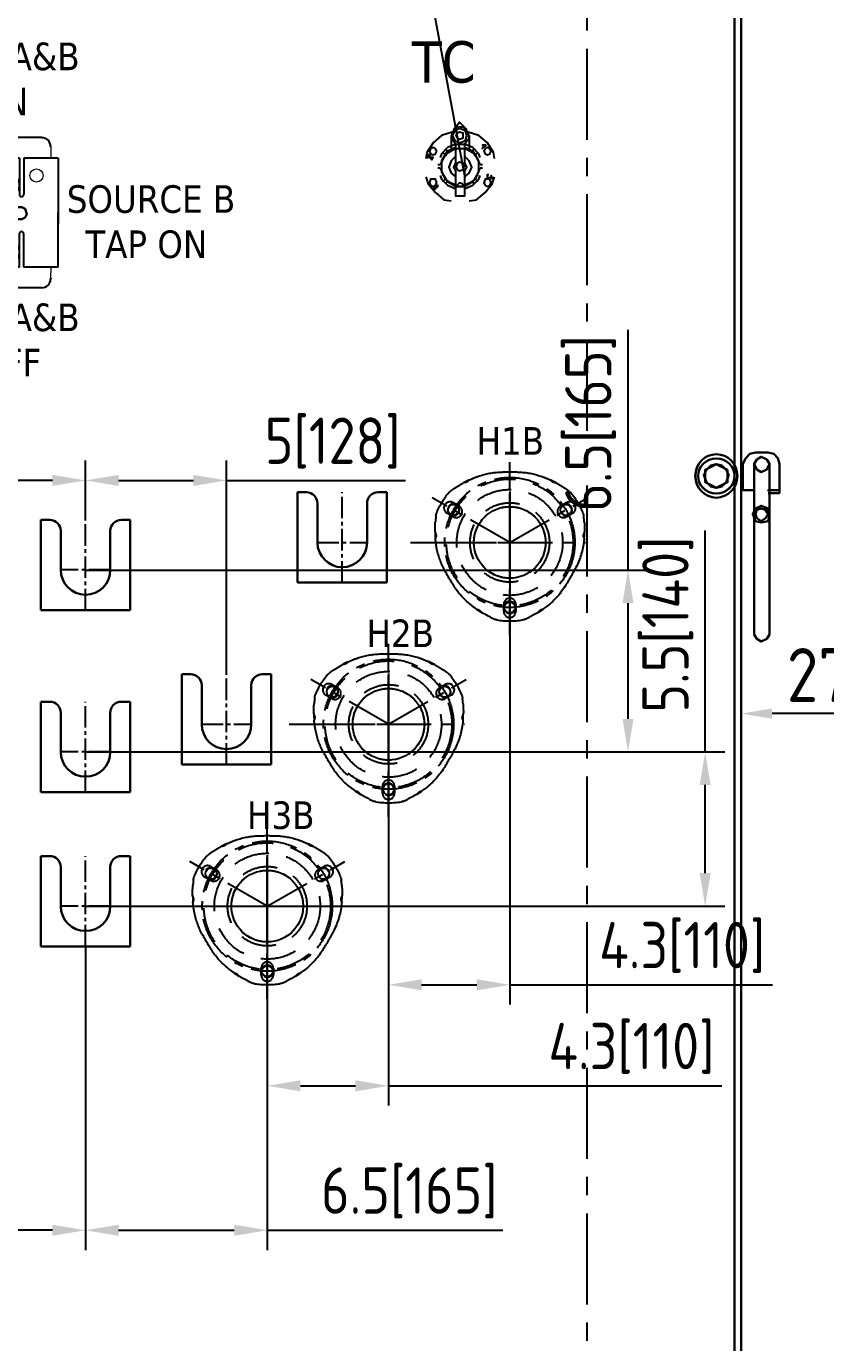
# Model space of a CAD drawing. Header units: inches. Extents: x 198356 to 209798, y -190593 to -183267.
# Drawn here: x 200187 to 200912, y -185715 to -184521 of the extents above; entities that cross this region are included whole.
import ezdxf

# ---------------------------------------------------------------- set-up
doc = ezdxf.new("R2010")
doc.units = ezdxf.units.IN
doc.header["$LTSCALE"] = 13
for name, pattern in [('CENTER', [50.8, 31.75, -6.35, 6.35, -6.35]), ('CENTER2', [1.125, 0.75, -0.125, 0.125, -0.125]), ('CENTERX2', [101.6, 63.5, -12.7, 12.7, -12.7]), ('DASHED', [0.75, 0.5, -0.25])]:
    doc.linetypes.add(name, pattern=pattern)
doc.layers.get('0').update_dxf_attribs({"color": 1, "linetype": 'CENTER'})
for name, color, linetype in [('1', 4, 'Continuous'), ('2细线层', 4, 'Continuous'), ('3中心线层', 1, 'CENTER'), ('4虚线层', 6, 'DASHED'), ('7标注层', 4, 'Continuous'), ('中心线', 1, 'CENTER2'), ('粗实线', 4, 'Continuous')]:
    doc.layers.add(name, color=color, linetype=linetype)
doc.layers.add('2细实线', color=3, linetype='Continuous', lineweight=20)
doc.layers.add('标注、文本', color=3, linetype='Continuous', lineweight=25)
doc.styles.get("Standard").update_dxf_attribs({"font": 'gbenor.shx', "bigfont": 'gbcbig.shx'})
doc.styles.add('Tahoma$001', font='tahoma.ttf', dxfattribs={"height": 2.159784})
doc.dimstyles.new('12 ISO-25', dxfattribs={"dimscale": 12, "dimtxt": 3.5, "dimasz": 2.5, "dimexe": 1.5, "dimexo": 0, "dimgap": 1, "dimtad": 1, "dimdec": 1, "dimdsep": 46, "dimtxsty": 'Standard', "dimcen": 2.5, "dimclrd": 4, "dimclre": 4, "dimclrt": 3, "dimadec": 0, "dimazin": 0, "dimtfac": 1, "dimtdec": 1, "dimtmove": 0, "dimatfit": 3, "dimfxl": 1.5, "dimarcsym": 0})
doc.dimstyles.new('英寸 1-10', dxfattribs={"dimscale": 14, "dimtxt": 3.5, "dimasz": 2, "dimexe": 1.5, "dimexo": 0.5, "dimgap": 0.5, "dimtad": 1, "dimtoh": 1, "dimdec": 0, "dimdsep": 46, "dimtxsty": 'Standard', "dimcen": 2.5, "dimclrd": 3, "dimclre": 3, "dimclrt": 3, "dimadec": 0, "dimazin": 2, "dimtfac": 1, "dimtdec": 0, "dimtmove": 0, "dimatfit": 2, "dimfxl": 1, "dimarcsym": 0})

# ---------------------------------------------------------------- blocks, each defined once
blk = doc.blocks.new('A$C0AD52951')
at = {"layer": '粗实线'}
h = blk.add_hatch(color=256, dxfattribs=at)
h.dxf.hatch_style = 2
h.paths.add_polyline_path([(2.2, 41.7), (1.1, 41.7), (2.2, 41.7), (3.3, 40.6), (3.3, 39.5), (4.4, 39.5), (4.4, 38.4), (5.5, 38.4), (5.5, 37.3), (6.6, 39.5), (5.5, 39.5), (4.4, 38.4), (4.4, 39.5), (4.4, 40.6), (3.3, 40.6), (3.3, 41.7)])
h = blk.add_hatch(color=256, dxfattribs=at)
h.dxf.hatch_style = 2
h.paths.add_polyline_path([(1.1, 41.7), (1.1, 40.6), (1.1, 39.5), (2.2, 39.5), (2.2, 40.6), (1.1, 40.6), (1.1, 41.7), (2.2, 41.7)])
h = blk.add_hatch(color=256, dxfattribs=at)
h.dxf.hatch_style = 2
h.paths.add_polyline_path([(6.6, 11), (7.7, 11), (11, 13.2), (11, 14.3)])
for points in [[(24.1, 62.5), (14.3, 59.3), (6.6, 52.7), (1.1, 43.9), (0, 38.4)], [(35.1, 51.6), (39.5, 57.1), (38.4, 62.5), (34, 66.9), (28.5, 66.9), (24.1, 62.5), (23, 57.1), (27.4, 51.6)], [(25.2, 64.7), (30.7, 71.3), (37.3, 64.7)], [(62.5, 38.4), (61.4, 43.9), (56, 52.7), (48.3, 59.3), (38.4, 62.5)], [(27.4, 51.6), (19.8, 48.3), (14.3, 42.8), (13.2, 39.5)], [(27.4, 48.3), (18.7, 43.9), (14.3, 36.2), (14.3, 26.3), (18.7, 18.7), (27.4, 13.2), (35.1, 13.2), (35.1, 4.4), (27.4, 4.4), (27.4, 13.2)], [(23, 59.3), (23, 47.2)], [(27.4, 35.1), (27.4, 51.6), (35.1, 51.6), (35.1, 35.1)], [(49.4, 39.5), (48.3, 42.8), (42.8, 48.3), (35.1, 51.6)], [(35.1, 13.2), (43.9, 18.7), (48.3, 26.3), (48.3, 36.2), (43.9, 43.9), (35.1, 48.3)], [(39.5, 59.3), (39.5, 47.2)], [(54.9, 50.5), (50.5, 47.2)], [(54.9, 50.5), (51.6, 50.5), (52.7, 48.3)], [(45, 40.6), (43.9, 42.8), (36.2, 47.2), (26.3, 47.2), (18.7, 42.8), (17.6, 40.6)], [(27.4, 40.6), (23, 36.2), (20.8, 30.7), (23, 25.2), (27.4, 21.9)], [(35.1, 21.9), (39.5, 25.2), (41.7, 30.7), (39.5, 36.2), (35.1, 40.6)], [(15.4, 24.1), (19.8, 17.6), (28.5, 14.3)], [(27.4, 35.1), (25.2, 30.7), (27.4, 26.3)], [(35.1, 26.3), (35.1, 13.2), (27.4, 13.2), (27.4, 26.3)], [(34, 14.3), (42.8, 17.6), (47.2, 24.1)], [(35.1, 26.3), (37.3, 30.7), (35.1, 35.1)], [(60.4, 19.8), (60.4, 20.8), (59.3, 23), (59.3, 21.9), (59.3, 20.8), (58.2, 20.8), (57.1, 20.8), (56, 20.8), (56, 21.9), (56, 23), (56, 24.1), (57.1, 24.1)], [(0, 21.9), (2.2, 15.4), (8.8, 7.7), (16.5, 1.1), (23, 0)], [(13.2, 23), (14.3, 19.8), (19.8, 14.3), (27.4, 11)], [(34, 14.3), (32.9, 15.4), (30.7, 16.5), (29.6, 15.4), (28.5, 14.3)], [(34, 14.3), (32.9, 15.4), (30.7, 16.5), (29.6, 15.4), (28.5, 14.3)], [(35.1, 11), (42.8, 14.3), (48.3, 19.8), (49.4, 23)], [(39.5, 0), (46.1, 1.1), (53.8, 7.7), (60.4, 15.4), (62.5, 21.9)]]:
    blk.add_lwpolyline(points, dxfattribs=at)
for points in [[(37.3, 59.3), (36.2, 63.6), (30.7, 65.8), (26.3, 63.6), (24.1, 59.3), (26.3, 54.9), (30.7, 52.7), (36.2, 54.9)], [(34, 59.3), (34, 61.4), (30.7, 62.5), (28.5, 61.4), (27.4, 59.3), (28.5, 57.1), (30.7, 56), (34, 57.1)], [(9.9, 45), (8.8, 47.2), (6.6, 48.3), (4.4, 47.2), (3.3, 45), (4.4, 42.8), (6.6, 41.7), (8.8, 42.8)], [(59.3, 45), (58.2, 47.2), (56, 48.3), (53.8, 47.2), (52.7, 45), (53.8, 42.8), (56, 41.7), (58.2, 42.8)], [(2.2, 41.7), (1.1, 41.7), (2.2, 41.7), (3.3, 40.6), (3.3, 39.5), (4.4, 39.5), (4.4, 38.4), (5.5, 38.4), (5.5, 37.3), (6.6, 39.5), (5.5, 39.5), (4.4, 38.4), (4.4, 39.5), (4.4, 40.6), (3.3, 40.6), (3.3, 41.7)], [(1.1, 41.7), (1.1, 40.6), (1.1, 39.5), (2.2, 39.5), (2.2, 40.6), (1.1, 40.6), (1.1, 41.7), (2.2, 41.7)], [(35.1, 30.7), (34, 34), (30.7, 35.1), (28.5, 34), (27.4, 30.7), (28.5, 28.5), (30.7, 27.4), (34, 28.5)], [(9.9, 16.5), (8.8, 19.8), (6.6, 19.8), (4.4, 19.8), (3.3, 16.5), (4.4, 14.3), (6.6, 13.2), (8.8, 14.3)], [(6.6, 11), (7.7, 11), (11, 13.2), (11, 14.3)], [(59.3, 16.5), (58.2, 19.8), (56, 19.8), (53.8, 19.8), (52.7, 16.5), (53.8, 14.3), (56, 13.2), (58.2, 14.3)], [(7.7, 11), (8.8, 11)]]:
    blk.add_lwpolyline(points, close=True, dxfattribs=at)
for points in [[(27.4, 48.3), (27.4, 48.3), (19.8, 45), (19.8, 45)], [(42.8, 45), (42.8, 45), (35.1, 48.3), (35.1, 48.3)], [(17.6, 41.7), (17.6, 41.7), (13.2, 32.9), (13.2, 32.9)], [(17.6, 41.7), (17.6, 41.7), (15.4, 43.9), (15.4, 43.9)], [(17.6, 47.2), (17.6, 47.2), (19.8, 45), (19.8, 45)], [(42.8, 45), (42.8, 45), (43.9, 47.2), (43.9, 47.2)], [(47.2, 43.9), (47.2, 43.9), (45, 41.7), (45, 41.7)], [(49.4, 32.9), (49.4, 32.9), (45, 41.7), (45, 41.7)], [(11, 32.9), (11, 32.9), (13.2, 32.9), (13.2, 32.9)], [(13.2, 29.6), (13.2, 29.6), (11, 29.6), (11, 29.6)], [(13.2, 29.6), (13.2, 29.6), (17.6, 19.8), (17.6, 19.8)], [(45, 19.8), (45, 19.8), (49.4, 29.6), (49.4, 29.6)], [(49.4, 32.9), (49.4, 32.9), (51.6, 32.9), (51.6, 32.9)], [(51.6, 29.6), (51.6, 29.6), (49.4, 29.6), (49.4, 29.6)], [(15.4, 17.6), (15.4, 17.6), (17.6, 19.8), (17.6, 19.8)], [(19.8, 17.6), (19.8, 17.6), (17.6, 15.4), (17.6, 15.4)], [(19.8, 17.6), (19.8, 17.6), (27.4, 13.2), (27.4, 13.2)], [(35.1, 13.2), (35.1, 13.2), (42.8, 17.6), (42.8, 17.6)], [(43.9, 15.4), (43.9, 15.4), (42.8, 17.6), (42.8, 17.6)], [(45, 19.8), (45, 19.8), (47.2, 17.6), (47.2, 17.6)]]:
    blk.add_open_spline(points, degree=3, dxfattribs=at)
blk = doc.blocks.new('A$C3970166B')
at = {"layer": '标注、文本', "color": 4, "lineweight": 30}
for points in [[(20.32, 13.55), (18.63, 16.93), (16.09, 19.47), (12.7, 20.32), (9.31, 19.47), (6.77, 16.93), (5.08, 13.55), (6.77, 9.31), (9.31, 6.77), (12.7, 5.93), (16.09, 6.77), (18.63, 9.31)], [(19.47, 16.93), (12.7, 20.32), (5.93, 16.93), (5.93, 9.31), (12.7, 5.93), (19.47, 9.31)]]:
    blk.add_lwpolyline(points, close=True, dxfattribs=at)
for major_axis, ratio in [((0, 13.12), 0.967742), ((-11.01, 0), 0.961538)]:
    blk.add_ellipse((12.7, 13.12), major_axis=major_axis, ratio=ratio, start_param=0, end_param=6.283185, dxfattribs=at)
blk = doc.blocks.new('A$C33D96195')
at = {"layer": '标注、文本', "color": 4, "lineweight": 30}
for points in [[(54.6, 171.4), (49.5, 170.2), (45.7, 166.4), (43.2, 161.3)], [(67.3, 6.4), (67.3, 161.3), (64.8, 165.1), (59.7, 167.6), (55.9, 165.1), (53.3, 161.3), (55.9, 156.2), (59.7, 153.7), (64.8, 156.2), (67.3, 161.3)], [(54.6, 171.4), (66, 171.4)], [(76.2, 161.3), (74.9, 166.4), (71.1, 170.2), (66, 171.4)], [(53.3, 137.2), (43.2, 137.2), (43.2, 161.3)], [(53.3, 161.3), (53.3, 6.4)], [(76.2, 161.3), (76.2, 137.2), (66, 137.2), (76.2, 137.2), (76.2, 134.6), (66, 134.6)], [(53.3, 6.4), (55.9, 2.5), (59.7, 0), (64.8, 2.5), (67.3, 6.4)]]:
    blk.add_lwpolyline(points, dxfattribs=at)
for points in [[(30.5, 150.8), (27.9, 155.9), (24.1, 159.7), (19, 161), (14, 159.7), (10.2, 155.9), (7.6, 150.8), (10.2, 144.5), (14, 140.7), (19, 139.4), (24.1, 140.7), (27.9, 144.5)], [(29.2, 155.9), (19, 161), (8.9, 155.9), (8.9, 144.5), (19, 139.4), (29.2, 144.5)], [(67.3, 115.6), (66, 120.7), (59.7, 123.2), (54.6, 120.7), (52.1, 115.6), (54.6, 109.2), (59.7, 108), (66, 109.2)], [(66, 115.6), (63.5, 119.4), (59.7, 120.7), (55.9, 119.4), (54.6, 115.6), (55.9, 111.8), (59.7, 109.2), (63.5, 111.8)]]:
    blk.add_lwpolyline(points, close=True, dxfattribs=at)
for major_axis, ratio in [((0, 19.7), 0.967742), ((-16.5, 0), 0.961538)]:
    blk.add_ellipse((19, 150.2), major_axis=major_axis, ratio=ratio, start_param=0, end_param=6.283185, dxfattribs=at)
at = {"layer": '标注、文本', "xscale": 1.5, "yscale": 1.5, "zscale": 1.5}
blk.add_blockref('A$C3970166B', (0, 130.5), dxfattribs=at)
blk = doc.blocks.new('0.020')
at = {"layer": '中心线', "ltscale": 2}
for p, q in [((13611.2, 16499.1), (13611.2, 16581.1)), ((13588.7, 16535.6), (13633.7, 16535.6))]:
    blk.add_line(p, q, dxfattribs=at)
at = {"layer": '粗实线', "lineweight": 30}
for p, q in [((13570.7, 16499.1), (13570.7, 16581.1)), ((13570.7, 16581.1), (13578.7, 16581.1)), ((13643.7, 16581.1), (13651.7, 16581.1)), ((13651.7, 16499.1), (13651.7, 16581.1)), ((13588.7, 16535.6), (13588.7, 16571.1)), ((13633.7, 16535.6), (13633.7, 16571.1)), ((13570.7, 16499.1), (13651.7, 16499.1))]:
    blk.add_line(p, q, dxfattribs=at)
for centre, radius, start, end in [((13578.7, 16571.1), 10, 0, 90), ((13643.7, 16571.1), 10, 90, 180), ((13611.2, 16535.6), 22.5, 180, 0)]:
    blk.add_arc(centre, radius, start, end, dxfattribs=at)
blk = doc.blocks.new('23.')
at = {"layer": '2细线层'}
for centre in [(1186.1, 2254.2), (1288.3, 2254.2), (1237.2, 2165.7)]:
    blk.add_circle(centre, 5, dxfattribs=at)
at = {"layer": '3中心线层', "ltscale": 0.1}
for p, q in [((1237.2, 2140.6), (1237.2, 2297.6)), ((1237.2, 2224.7), (1166.8, 2265.3)), ((1237.2, 2224.7), (1307.7, 2265.3))]:
    blk.add_line(p, q, dxfattribs=at)
at = {"layer": '3中心线层', "ltscale": 0.12}
for p, q in [((1237.2, 2270.9), (1237.2, 2176)), ((1147.2, 2224.7), (1306, 2224.7))]:
    blk.add_line(p, q, dxfattribs=at)
at = {"layer": '3中心线层', "ltscale": 0.1}
blk.add_circle((1237.2, 2224.7), 59, dxfattribs=at)
at = {"layer": '标注、文本'}
for centre in [(1186.1, 2254.2), (1288.3, 2254.2), (1237.2, 2165.7)]:
    blk.add_arc(centre, 5.5, 242.6715, 150, dxfattribs=at)
at = {"layer": '粗实线'}
blk.add_circle((1237.2, 2224.7), 32.5, dxfattribs=at)
blk = doc.blocks.new('A$C03F92070')
at = {"layer": '4虚线层', "ltscale": 5}
for p, q in [((16.4, 107.6), (22, 104.3)), ((67.8, 40.2), (67.8, 116)), ((113.7, 104.3), (119.3, 107.6)), ((16.5, 94.8), (10.9, 98)), ((124.8, 98), (119.2, 94.8)), ((23.3, 71.5), (112.4, 71.5)), ((62.3, 8.9), (62.3, 15.4)), ((73.3, 15.4), (73.3, 8.9))]:
    blk.add_line(p, q, dxfattribs=at)
for radius in [57.5, 48, 36, 32.5]:
    blk.add_circle((67.8, 71.5), radius, dxfattribs=at)
at = {"layer": '4虚线层', "ltscale": 5, "extrusion": (0, 0, -1)}
for centre, radius, start, end in [((-68.8, 46.5), 90, 64.9245, 71.0219), ((-62.3, 65.4), 70, 71.0219, 87.9453), ((-67.8, -88), 223.5, 87.9453, 92.0547), ((-73.4, 65.4), 70, 92.0547, 108.9781), ((-66.9, 46.5), 90, 108.9781, 115.0755), ((-68.8, 46.5), 90, 55.4521, 61.3818), ((-66.9, 46.5), 90, 118.6182, 124.5479), ((-67.8, 71.5), 71.5, 20.9645, 39.0355), ((-68.8, 46.5), 90, 51.0831, 52.2343), ((-66.9, 46.5), 90, 127.7657, 128.9169), ((-67.8, 71.5), 71.5, 140.9645, 159.0355), ((-90, 83.1), 90, 7.7657, 8.9169), ((-45.7, 83.1), 90, 171.0831, 172.2343), ((-90, 83.1), 90, 358.6182, 4.5479), ((-45.7, 83.1), 90, 175.4521, 181.3818), ((-90, 83.1), 90, 349.4672, 355.0755), ((-65.6, 80.8), 70, 186.6023, 207.2178), ((-45.7, 83.1), 90, 184.9245, 186.6023), ((-70.3, 79.5), 70, 331.9245, 349.4672), ((71, 151), 223.5, 207.2178, 212.3568), ((-205.8, 151.7), 223.5, 327.6503, 331.9245), ((-76.1, 69.6), 70, 310.1708, 327.6503), ((-58.7, 68.9), 70, 212.3568, 233.0262), ((-89, 84.9), 90, 304.9245, 310.1708), ((-46.7, 84.9), 90, 233.0262, 235.0755), ((-89, 84.9), 90, 295.4521, 301.3818), ((-89, 84.9), 90, 291.0831, 292.2343), ((-67.8, 71.5), 71.5, 260.9645, 279.0355), ((-46.7, 84.9), 90, 247.7657, 248.9169), ((-46.7, 84.9), 90, 238.6182, 244.5479)]:
    blk.add_arc(centre, radius, start, end, dxfattribs=at)
at = {"layer": '4虚线层', "ltscale": 5}
for centre, start, end in [((13.6, 102.8), 60, 240), ((122.1, 102.8), 300, 120), ((19.2, 99.6), 240, 60), ((116.5, 99.6), 120, 300), ((67.8, 15.4), 0, 180), ((67.8, 8.9), 180, 0)]:
    blk.add_arc(centre, 5.5, start, end, dxfattribs=at)
for points, knots in [([(17.8, 120.6), (17.8, 120.6), (17.7, 120.6), (17.6, 120.5), (17.3, 120.3), (16.9, 120), (16.6, 119.8), (16.3, 119.6), (16, 119.4), (15.8, 119.2), (15.7, 119.2)], [0, 0, 0, 0, 0.026865, 0.187364, 0.351072, 0.511786, 0.674931, 0.783277, 0.891149, 1, 1, 1, 1]), ([(30.9, 128.1), (30.9, 128.1), (30.9, 128.1), (30.8, 128.1), (30.8, 128), (30.6, 128), (30.5, 127.9), (30.2, 127.8), (30, 127.7), (29.7, 127.5), (29.5, 127.4), (29.2, 127.3), (29, 127.2), (28.6, 127), (28.4, 126.9), (28, 126.7), (27.8, 126.6), (27.4, 126.4), (27.2, 126.3), (26.9, 126.1), (26.7, 126), (26.4, 125.8), (26.2, 125.8), (26, 125.6), (25.9, 125.6), (25.7, 125.5), (25.6, 125.4), (25.6, 125.4), (25.6, 125.4), (25.6, 125.4), (25.6, 125.4), (25.6, 125.4)], [0, 0, 0, 0, 0.043819, 0.043819, 0.119878, 0.119878, 0.195937, 0.195937, 0.271996, 0.271996, 0.348055, 0.348055, 0.424114, 0.424114, 0.500173, 0.500173, 0.576231, 0.576231, 0.65229, 0.65229, 0.728349, 0.728349, 0.804408, 0.804408, 0.880467, 0.880467, 0.956526, 0.956526, 0.994556, 0.994556, 1, 1, 1, 1]), ([(30.7, 128), (30.6, 128), (30.6, 127.9), (30.5, 127.8), (30.4, 127.8), (30.3, 127.6), (30.2, 127.5), (30.1, 127.4), (30, 127.3), (29.9, 127), (29.8, 126.9), (29.6, 126.7), (29.5, 126.6), (29.3, 126.5), (29.2, 126.4), (28.9, 126.3), (28.8, 126.2), (28.4, 126.1), (28.1, 126), (27.5, 125.9), (27.3, 125.8), (26.9, 125.8), (26.7, 125.7), (26.5, 125.7), (26.4, 125.7), (26, 125.6), (25.8, 125.6), (25.7, 125.5)], [0, 0, 0, 0, 0.0625, 0.0625, 0.125, 0.125, 0.1875, 0.1875, 0.25, 0.25, 0.3125, 0.3125, 0.375, 0.375, 0.4375, 0.4375, 0.5, 0.5, 0.625, 0.625, 0.75, 0.75, 0.8125, 0.8125, 0.875, 0.875, 1, 1, 1, 1]), ([(110.1, 125.4), (110.1, 125.4), (110.1, 125.4), (110.1, 125.4), (110.1, 125.4), (110.1, 125.4), (110, 125.5), (109.8, 125.6), (109.7, 125.6), (109.5, 125.8), (109.3, 125.8), (109, 126), (108.8, 126.1), (108.5, 126.3), (108.3, 126.4), (107.9, 126.6), (107.7, 126.7), (107.3, 126.9), (107.1, 127), (106.7, 127.2), (106.5, 127.3), (106.2, 127.5), (106, 127.5), (105.7, 127.7), (105.5, 127.8), (105.2, 127.9), (105.1, 128), (104.9, 128), (104.9, 128.1), (104.8, 128.1), (104.8, 128.1), (104.8, 128.1), (104.8, 128.1), (104.8, 128.1)], [0, 0, 0, 0, 0.005743, 0.005743, 0.043766, 0.043766, 0.119813, 0.119813, 0.195859, 0.195859, 0.271906, 0.271906, 0.347952, 0.347952, 0.423999, 0.423999, 0.500046, 0.500046, 0.576092, 0.576092, 0.652139, 0.652139, 0.728185, 0.728185, 0.804232, 0.804232, 0.880279, 0.880279, 0.956325, 0.956325, 0.994349, 0.994349, 1, 1, 1, 1]), ([(110, 125.5), (109.9, 125.5), (109.8, 125.6), (109.6, 125.6), (109.5, 125.6), (109.2, 125.7), (109, 125.7), (108.4, 125.8), (108.2, 125.9), (107.6, 126), (107.3, 126.1), (106.9, 126.2), (106.8, 126.3), (106.5, 126.4), (106.4, 126.5), (106.2, 126.6), (106.1, 126.7), (105.9, 126.9), (105.8, 127), (105.7, 127.3), (105.6, 127.3), (105.5, 127.5), (105.4, 127.6), (105.3, 127.8), (105.2, 127.8), (105.1, 127.9), (105.1, 128), (105, 128)], [0, 0, 0, 0, 0.0625, 0.0625, 0.125, 0.125, 0.25, 0.25, 0.375, 0.375, 0.5, 0.5, 0.5625, 0.5625, 0.625, 0.625, 0.6875, 0.6875, 0.75, 0.75, 0.8125, 0.8125, 0.875, 0.875, 0.9375, 0.9375, 1, 1, 1, 1]), ([(120, 119.2), (119.9, 119.2), (119.8, 119.3), (119.7, 119.4), (119.5, 119.5), (119.4, 119.6), (119.3, 119.6), (119.1, 119.8), (118.8, 120), (118.4, 120.3), (118.1, 120.5), (118, 120.6), (117.9, 120.6), (117.9, 120.6)], [0, 0, 0, 0, 0.05466, 0.108896, 0.162888, 0.216817, 0.270864, 0.325211, 0.488741, 0.649833, 0.813717, 0.974388, 1, 1, 1, 1]), ([(13.9, 117.8), (13.9, 117.8), (13.9, 117.8), (13.8, 117.7), (13.8, 117.7), (13.7, 117.6), (13.7, 117.6)], [0, 0, 0, 0, 0.272943, 0.542517, 0.809704, 1, 1, 1, 1]), ([(14.2, 118), (14.2, 118), (14.1, 118), (14.1, 117.9), (14, 117.9), (14, 117.8), (13.9, 117.8)], [0, 0, 0, 0, 0.251777, 0.501943, 0.751136, 1, 1, 1, 1]), ([(14.6, 118.3), (14.5, 118.2), (14.5, 118.2), (14.4, 118.1), (14.3, 118.1), (14.2, 118), (14.2, 118)], [0, 0, 0, 0, 0.251749, 0.501948, 0.751171, 1, 1, 1, 1]), ([(15.7, 119.2), (15.7, 119.1), (15.6, 119), (15.5, 118.9), (15.3, 118.8), (15.2, 118.7), (15.1, 118.6), (14.9, 118.5), (14.8, 118.5), (14.7, 118.4), (14.6, 118.3), (14.6, 118.3)], [0, 0, 0, 0, 0.114473, 0.22719, 0.338528, 0.448878, 0.558641, 0.668227, 0.778044, 0.888502, 1, 1, 1, 1]), ([(121.1, 118.3), (121.1, 118.3), (121, 118.4), (120.9, 118.5), (120.8, 118.5), (120.6, 118.6), (120.5, 118.7), (120.4, 118.8), (120.2, 118.9), (120.1, 119), (120, 119.1), (120, 119.2)], [0, 0, 0, 0, 0.111498, 0.221956, 0.331773, 0.441359, 0.551122, 0.661472, 0.77281, 0.885527, 1, 1, 1, 1]), ([(121.5, 118), (121.5, 118), (121.4, 118.1), (121.3, 118.1), (121.2, 118.2), (121.2, 118.2), (121.1, 118.3)], [0, 0, 0, 0, 0.248829, 0.498052, 0.748251, 1, 1, 1, 1]), ([(121.8, 117.8), (121.7, 117.8), (121.7, 117.9), (121.6, 117.9), (121.6, 118), (121.5, 118), (121.5, 118)], [0, 0, 0, 0, 0.248864, 0.498057, 0.748223, 1, 1, 1, 1]), ([(122, 117.6), (122, 117.6), (121.9, 117.7), (121.9, 117.7), (121.8, 117.8), (121.8, 117.8), (121.8, 117.8)], [0, 0, 0, 0, 0.190293, 0.457482, 0.727057, 1, 1, 1, 1]), ([(0.5, 92.8), (0.5, 92.7), (0.5, 92.6), (0.5, 92.4), (0.5, 92.3), (0.4, 92.1), (0.4, 91.9), (0.4, 91.7), (0.4, 91.3), (0.3, 90.9), (0.3, 90.5), (0.3, 90.3), (0.3, 90.3), (0.3, 90.2)], [0, 0, 0, 0, 0.05466, 0.108897, 0.162889, 0.216817, 0.270864, 0.325211, 0.488741, 0.649833, 0.813717, 0.974388, 1, 1, 1, 1]), ([(0.7, 94.3), (0.7, 94.2), (0.7, 94.1), (0.6, 94), (0.6, 93.8), (0.6, 93.6), (0.6, 93.5), (0.6, 93.3), (0.6, 93.1), (0.5, 93), (0.5, 92.8), (0.5, 92.8)], [0, 0, 0, 0, 0.111498, 0.221956, 0.331773, 0.441359, 0.551122, 0.661472, 0.77281, 0.885527, 1, 1, 1, 1]), ([(0.7, 94.7), (0.7, 94.6), (0.7, 94.6), (0.7, 94.5), (0.7, 94.4), (0.7, 94.3), (0.7, 94.3)], [0, 0, 0, 0, 0.248829, 0.498052, 0.748251, 1, 1, 1, 1]), ([(0.8, 95.3), (0.8, 95.3), (0.8, 95.2), (0.8, 95.2), (0.8, 95.1), (0.8, 95), (0.8, 95)], [0, 0, 0, 0, 0.190297, 0.457484, 0.727058, 1, 1, 1, 1]), ([(134.9, 95), (134.9, 95), (134.9, 95.1), (134.9, 95.2), (134.9, 95.2), (134.9, 95.3), (134.9, 95.3)], [0, 0, 0, 0, 0.272943, 0.542517, 0.809704, 1, 1, 1, 1]), ([(135, 94.7), (135, 94.7), (134.9, 94.8), (134.9, 94.8), (134.9, 94.9), (134.9, 95), (134.9, 95)], [0, 0, 0, 0, 0.251777, 0.501943, 0.751136, 1, 1, 1, 1]), ([(135, 94.3), (135, 94.3), (135, 94.4), (135, 94.5), (135, 94.6), (135, 94.6), (135, 94.7)], [0, 0, 0, 0, 0.251749, 0.501948, 0.751171, 1, 1, 1, 1]), ([(135.2, 92.8), (135.2, 92.8), (135.2, 93), (135.1, 93.1), (135.1, 93.3), (135.1, 93.5), (135.1, 93.6), (135.1, 93.8), (135.1, 94), (135, 94.1), (135, 94.2), (135, 94.3)], [0, 0, 0, 0, 0.114473, 0.22719, 0.338528, 0.448878, 0.558641, 0.668227, 0.778044, 0.888502, 1, 1, 1, 1]), ([(135.4, 90.2), (135.4, 90.3), (135.4, 90.3), (135.4, 90.5), (135.4, 90.9), (135.3, 91.3), (135.3, 91.7), (135.3, 92.1), (135.2, 92.4), (135.2, 92.7), (135.2, 92.8)], [0, 0, 0, 0, 0.026865, 0.187364, 0.351073, 0.511786, 0.674931, 0.783277, 0.891149, 1, 1, 1, 1]), ([(0, 81.2), (0, 81.2), (0, 81.2), (0, 81.1), (0, 81.1), (0, 81.1), (0, 81), (0, 80.8), (0, 80.7), (0, 80.4), (0, 80.2), (0.1, 79.8), (0.1, 79.7), (0.1, 79.2), (0.1, 79), (0.1, 78.6), (0.1, 78.4), (0.1, 77.9), (0.2, 77.7), (0.2, 77.3), (0.2, 77.1), (0.2, 76.7), (0.2, 76.5), (0.3, 76.1), (0.3, 76), (0.3, 75.7), (0.3, 75.5), (0.3, 75.3), (0.3, 75.3), (0.3, 75.2), (0.3, 75.2), (0.3, 75.2), (0.3, 75.2), (0.3, 75.2)], [0, 0, 0, 0, 0.005743, 0.005743, 0.043766, 0.043766, 0.119813, 0.119813, 0.195859, 0.195859, 0.271906, 0.271906, 0.347952, 0.347952, 0.423999, 0.423999, 0.500046, 0.500046, 0.576092, 0.576092, 0.652139, 0.652139, 0.728185, 0.728185, 0.804232, 0.804232, 0.880279, 0.880279, 0.956325, 0.956325, 0.994349, 0.994349, 1, 1, 1, 1]), ([(0, 81), (0, 80.9), (0, 80.8), (0.1, 80.6), (0.1, 80.5), (0.2, 80.2), (0.3, 80), (0.5, 79.5), (0.6, 79.2), (0.8, 78.7), (0.8, 78.4), (0.9, 78), (0.9, 77.8), (1, 77.5), (1, 77.4), (0.9, 77.1), (0.9, 77), (0.8, 76.7), (0.8, 76.6), (0.7, 76.3), (0.6, 76.2), (0.5, 76), (0.5, 75.9), (0.4, 75.8), (0.4, 75.7), (0.3, 75.5), (0.3, 75.5), (0.3, 75.4)], [0, 0, 0, 0, 0.0625, 0.0625, 0.125, 0.125, 0.25, 0.25, 0.375, 0.375, 0.5, 0.5, 0.5625, 0.5625, 0.625, 0.625, 0.6875, 0.6875, 0.75, 0.75, 0.8125, 0.8125, 0.875, 0.875, 0.9375, 0.9375, 1, 1, 1, 1]), ([(135.4, 75.4), (135.4, 75.5), (135.4, 75.5), (135.3, 75.7), (135.3, 75.8), (135.2, 75.9), (135.2, 76), (135.1, 76.2), (135, 76.3), (134.9, 76.6), (134.9, 76.7), (134.8, 77), (134.8, 77.1), (134.7, 77.4), (134.7, 77.5), (134.8, 77.8), (134.8, 78), (134.9, 78.4), (134.9, 78.7), (135.1, 79.2), (135.2, 79.5), (135.3, 79.8), (135.4, 80), (135.5, 80.2), (135.5, 80.3), (135.6, 80.6), (135.7, 80.8), (135.7, 81)], [0, 0, 0, 0, 0.0625, 0.0625, 0.125, 0.125, 0.1875, 0.1875, 0.25, 0.25, 0.3125, 0.3125, 0.375, 0.375, 0.4375, 0.4375, 0.5, 0.5, 0.625, 0.625, 0.75, 0.75, 0.8125, 0.8125, 0.875, 0.875, 1, 1, 1, 1]), ([(135.4, 75.2), (135.4, 75.2), (135.4, 75.2), (135.4, 75.3), (135.4, 75.3), (135.4, 75.5), (135.4, 75.7), (135.4, 76), (135.4, 76.1), (135.5, 76.5), (135.5, 76.7), (135.5, 77.1), (135.5, 77.3), (135.5, 77.7), (135.6, 78), (135.6, 78.4), (135.6, 78.6), (135.6, 79), (135.6, 79.3), (135.6, 79.7), (135.6, 79.9), (135.7, 80.2), (135.7, 80.4), (135.7, 80.7), (135.7, 80.8), (135.7, 81), (135.7, 81.1), (135.7, 81.1), (135.7, 81.1), (135.7, 81.2), (135.7, 81.2), (135.7, 81.2)], [0, 0, 0, 0, 0.043819, 0.043819, 0.119878, 0.119878, 0.195937, 0.195937, 0.271996, 0.271996, 0.348055, 0.348055, 0.424114, 0.424114, 0.500173, 0.500173, 0.576232, 0.576232, 0.65229, 0.65229, 0.728349, 0.728349, 0.804408, 0.804408, 0.880467, 0.880467, 0.956526, 0.956526, 0.994556, 0.994556, 1, 1, 1, 1]), ([(37.3, 11.2), (37.3, 11.2), (37.3, 11.2), (37.4, 11.1), (37.4, 11.1), (37.6, 11), (37.7, 10.9), (37.9, 10.7), (38.1, 10.6), (38.4, 10.4), (38.6, 10.3), (38.9, 10.1), (39.1, 10), (39.4, 9.7), (39.6, 9.6), (40, 9.4), (40.2, 9.3), (40.5, 9), (40.7, 8.9), (41, 8.7), (41.2, 8.6), (41.5, 8.4), (41.6, 8.3), (41.9, 8.2), (42, 8.1), (42.2, 8), (42.2, 8), (42.3, 7.9), (42.3, 7.9), (42.3, 7.9), (42.3, 7.9), (42.3, 7.9)], [0, 0, 0, 0, 0.043819, 0.043819, 0.119878, 0.119878, 0.195937, 0.195937, 0.271996, 0.271996, 0.348055, 0.348055, 0.424114, 0.424114, 0.500173, 0.500173, 0.576231, 0.576231, 0.65229, 0.65229, 0.728349, 0.728349, 0.804408, 0.804408, 0.880467, 0.880467, 0.956526, 0.956526, 0.994556, 0.994556, 1, 1, 1, 1]), ([(37.5, 11.1), (37.5, 11), (37.6, 11), (37.7, 11), (37.8, 10.9), (38, 10.9), (38.1, 10.9), (38.3, 10.9), (38.5, 10.9), (38.7, 10.8), (38.8, 10.8), (39.1, 10.8), (39.3, 10.7), (39.5, 10.6), (39.6, 10.5), (39.9, 10.4), (40, 10.3), (40.3, 10), (40.5, 9.8), (40.9, 9.4), (41.1, 9.2), (41.3, 8.9), (41.4, 8.8), (41.6, 8.6), (41.7, 8.5), (41.9, 8.2), (42, 8.1), (42.1, 8)], [0, 0, 0, 0, 0.0625, 0.0625, 0.125, 0.125, 0.1875, 0.1875, 0.25, 0.25, 0.3125, 0.3125, 0.375, 0.375, 0.4375, 0.4375, 0.5, 0.5, 0.625, 0.625, 0.75, 0.75, 0.8125, 0.8125, 0.875, 0.875, 1, 1, 1, 1]), ([(50.3, 3.6), (50.3, 3.6), (50.4, 3.5), (50.6, 3.5), (50.9, 3.3), (51.3, 3.1), (51.7, 3), (52, 2.8), (52.3, 2.7), (52.5, 2.6), (52.6, 2.5)], [0, 0, 0, 0, 0.026866, 0.187364, 0.351073, 0.511786, 0.674931, 0.783277, 0.891149, 1, 1, 1, 1]), ([(52.6, 2.5), (52.7, 2.5), (52.8, 2.5), (52.9, 2.4), (53.1, 2.3), (53.3, 2.3), (53.4, 2.2), (53.6, 2.1), (53.7, 2.1), (53.8, 2), (53.9, 2), (54, 1.9)], [0, 0, 0, 0, 0.114473, 0.22719, 0.338528, 0.448878, 0.558641, 0.668227, 0.778044, 0.888502, 1, 1, 1, 1]), ([(54, 1.9), (54, 1.9), (54.1, 1.9), (54.2, 1.9), (54.3, 1.8), (54.3, 1.8), (54.4, 1.8)], [0, 0, 0, 0, 0.251749, 0.501948, 0.751171, 1, 1, 1, 1]), ([(54.4, 1.8), (54.4, 1.8), (54.5, 1.7), (54.5, 1.7), (54.6, 1.7), (54.7, 1.7), (54.7, 1.6)], [0, 0, 0, 0, 0.251777, 0.501943, 0.751136, 1, 1, 1, 1]), ([(54.7, 1.6), (54.7, 1.6), (54.8, 1.6), (54.8, 1.6), (54.9, 1.6), (54.9, 1.5), (54.9, 1.5)], [0, 0, 0, 0, 0.272943, 0.542518, 0.809705, 1, 1, 1, 1]), ([(80.8, 1.5), (80.8, 1.5), (80.8, 1.6), (80.9, 1.6), (80.9, 1.6), (81, 1.6), (81, 1.6)], [0, 0, 0, 0, 0.190295, 0.457482, 0.727057, 1, 1, 1, 1]), ([(81, 1.6), (81, 1.7), (81.1, 1.7), (81.2, 1.7), (81.2, 1.7), (81.3, 1.8), (81.3, 1.8)], [0, 0, 0, 0, 0.248864, 0.498057, 0.748223, 1, 1, 1, 1]), ([(81.3, 1.8), (81.4, 1.8), (81.4, 1.8), (81.5, 1.9), (81.6, 1.9), (81.7, 1.9), (81.7, 1.9)], [0, 0, 0, 0, 0.248829, 0.498052, 0.748251, 1, 1, 1, 1]), ([(81.7, 1.9), (81.8, 2), (81.9, 2), (82, 2.1), (82.1, 2.1), (82.3, 2.2), (82.4, 2.3), (82.6, 2.3), (82.7, 2.4), (82.9, 2.5), (83, 2.5), (83.1, 2.5)], [0, 0, 0, 0, 0.111498, 0.221956, 0.331773, 0.441359, 0.551122, 0.661472, 0.77281, 0.885527, 1, 1, 1, 1]), ([(83.1, 2.5), (83.1, 2.5), (83.2, 2.6), (83.4, 2.7), (83.5, 2.7), (83.7, 2.8), (83.8, 2.9), (84.1, 3), (84.4, 3.1), (84.8, 3.3), (85.1, 3.5), (85.3, 3.5), (85.4, 3.6), (85.4, 3.6)], [0, 0, 0, 0, 0.05466, 0.108897, 0.162889, 0.216817, 0.270864, 0.325211, 0.488741, 0.649834, 0.813718, 0.974389, 1, 1, 1, 1]), ([(93.4, 7.9), (93.4, 7.9), (93.4, 7.9), (93.4, 7.9), (93.4, 7.9), (93.5, 8), (93.5, 8), (93.7, 8.1), (93.8, 8.2), (94.1, 8.3), (94.2, 8.4), (94.5, 8.6), (94.7, 8.7), (95, 8.9), (95.2, 9), (95.6, 9.3), (95.7, 9.4), (96.1, 9.6), (96.3, 9.7), (96.7, 10), (96.8, 10.1), (97.2, 10.3), (97.3, 10.4), (97.6, 10.6), (97.8, 10.7), (98, 10.9), (98.1, 11), (98.3, 11.1), (98.3, 11.1), (98.4, 11.2), (98.4, 11.2), (98.4, 11.2), (98.4, 11.2), (98.4, 11.2)], [0, 0, 0, 0, 0.005743, 0.005743, 0.043766, 0.043766, 0.119813, 0.119813, 0.195859, 0.195859, 0.271906, 0.271906, 0.347952, 0.347952, 0.423999, 0.423999, 0.500046, 0.500046, 0.576092, 0.576092, 0.652139, 0.652139, 0.728185, 0.728185, 0.804232, 0.804232, 0.880279, 0.880279, 0.956325, 0.956325, 0.994349, 0.994349, 1, 1, 1, 1]), ([(93.6, 8), (93.6, 8), (93.7, 8.1), (93.8, 8.2), (93.9, 8.3), (94.1, 8.6), (94.3, 8.8), (94.6, 9.2), (94.8, 9.4), (95.2, 9.8), (95.4, 10), (95.7, 10.3), (95.8, 10.4), (96.1, 10.5), (96.2, 10.6), (96.4, 10.7), (96.6, 10.8), (96.9, 10.8), (97, 10.8), (97.2, 10.9), (97.4, 10.9), (97.6, 10.9), (97.7, 10.9), (97.9, 10.9), (98, 11), (98.1, 11), (98.2, 11), (98.2, 11.1)], [0, 0, 0, 0, 0.0625, 0.0625, 0.125, 0.125, 0.25, 0.25, 0.375, 0.375, 0.5, 0.5, 0.5625, 0.5625, 0.625, 0.625, 0.6875, 0.6875, 0.75, 0.75, 0.8125, 0.8125, 0.875, 0.875, 0.9375, 0.9375, 1, 1, 1, 1])]:
    blk.add_open_spline(points, degree=3, knots=knots, dxfattribs=at)
blk.add_open_spline([(0.8, 95.3), (0.8, 95.2), (0.8, 95.1), (0.8, 95)], degree=3, dxfattribs=at)
blk = doc.blocks.new('*D142')
at = {"layer": 'Defpoints', "color": 0}
for p in [(200240.8, -185355.6), (200075.8, -185390.6), (200240.8, -185613.1)]:
    blk.add_point(p, dxfattribs=at)
at = {"layer": '标注、文本', "color": 4, "lineweight": -2}
for p, q in [((200240.8, -185355.6), (200240.8, -185631.1)), ((200075.8, -185390.6), (200075.8, -185631.1)), ((200075.8, -185613.1), (199875.5, -185613.1)), ((200210.8, -185613.1), (200105.8, -185613.1))]:
    blk.add_line(p, q, dxfattribs=at)
at = {"layer": '标注、文本', "color": 4}
for points in [[(200105.8, -185608.1), (200105.8, -185618.1), (200075.8, -185613.1)], [(200210.8, -185608.1), (200210.8, -185618.1), (200240.8, -185613.1)]]:
    blk.add_solid(points, dxfattribs=at)
at = {"layer": '标注、文本', "color": 3, "insert": (199960.3, -185579.2), "char_height": 42, "attachment_point": 5}
blk.add_mtext('6.5[165]', dxfattribs=at)
blk = doc.blocks.new('*D143')
at = {"layer": 'Defpoints', "color": 0}
for p in [(200625.8, -184960.6), (200515.8, -185125.4), (200625.8, -185390.4)]:
    blk.add_point(p, dxfattribs=at)
at = {"layer": '标注、文本', "color": 4, "lineweight": -2}
for p, q in [((200625.8, -184960.6), (200625.8, -185408.4)), ((200515.8, -185125.4), (200515.8, -185408.4)), ((200545.8, -185390.4), (200595.8, -185390.4)), ((200625.8, -185390.4), (200864.3, -185390.4))]:
    blk.add_line(p, q, dxfattribs=at)
at = {"layer": '标注、文本', "color": 4}
for points in [[(200545.8, -185385.4), (200545.8, -185395.4), (200515.8, -185390.4)], [(200595.8, -185385.4), (200595.8, -185395.4), (200625.8, -185390.4)]]:
    blk.add_solid(points, dxfattribs=at)
at = {"layer": '标注、文本', "color": 3, "insert": (200782.3, -185356.5), "char_height": 42, "attachment_point": 5}
blk.add_mtext('4.3[110]', dxfattribs=at)
blk = doc.blocks.new('*D144')
at = {"layer": 'Defpoints', "color": 0}
for p in [(200240.8, -185386.6), (200405.8, -185390.6), (200405.8, -185613.1)]:
    blk.add_point(p, dxfattribs=at)
at = {"layer": '标注、文本', "color": 4, "lineweight": -2}
for p, q in [((200240.8, -185386.6), (200240.8, -185631.1)), ((200405.8, -185390.6), (200405.8, -185631.1)), ((200270.8, -185613.1), (200375.8, -185613.1)), ((200405.8, -185613.1), (200619.5, -185613.1))]:
    blk.add_line(p, q, dxfattribs=at)
at = {"layer": '标注、文本', "color": 4}
for points in [[(200270.8, -185608.1), (200270.8, -185618.1), (200240.8, -185613.1)], [(200375.8, -185608.1), (200375.8, -185618.1), (200405.8, -185613.1)]]:
    blk.add_solid(points, dxfattribs=at)
at = {"layer": '标注、文本', "color": 3, "insert": (200534.7, -185579.2), "char_height": 42, "attachment_point": 5}
blk.add_mtext('6.5[165]', dxfattribs=at)
blk = doc.blocks.new('*D145')
at = {"layer": 'Defpoints', "color": 0}
for p in [(200515.8, -185125.6), (200405.8, -185290.4), (200515.8, -185482)]:
    blk.add_point(p, dxfattribs=at)
at = {"layer": '标注、文本', "color": 4, "lineweight": -2}
for p, q in [((200515.8, -185125.6), (200515.8, -185500)), ((200405.8, -185290.4), (200405.8, -185500)), ((200435.8, -185482), (200485.8, -185482)), ((200515.8, -185482), (200818.2, -185482))]:
    blk.add_line(p, q, dxfattribs=at)
at = {"layer": '标注、文本', "color": 4}
for points in [[(200435.8, -185477), (200435.8, -185487), (200405.8, -185482)], [(200485.8, -185477), (200485.8, -185487), (200515.8, -185482)]]:
    blk.add_solid(points, dxfattribs=at)
at = {"layer": '标注、文本', "color": 3, "insert": (200736.2, -185448.1), "char_height": 42, "attachment_point": 5}
blk.add_mtext('4.3[110]', dxfattribs=at)
blk = doc.blocks.new('*D146')
at = {"layer": 'Defpoints', "color": 0}
for p in [(200240.8, -184932.8), (200240.8, -184968.6), (200112.8, -185108.6)]:
    blk.add_point(p, dxfattribs=at)
at = {"layer": '标注、文本', "color": 4, "lineweight": -2}
for p, q in [((200112.8, -185108.6), (200112.8, -184914.8)), ((200240.8, -184968.6), (200240.8, -184914.8)), ((200112.8, -184932.8), (199950.3, -184932.8)), ((200210.8, -184932.8), (200142.8, -184932.8))]:
    blk.add_line(p, q, dxfattribs=at)
at = {"layer": '标注、文本', "color": 4}
for points in [[(200142.8, -184927.8), (200142.8, -184937.8), (200112.8, -184932.8)], [(200210.8, -184927.8), (200210.8, -184937.8), (200240.8, -184932.8)]]:
    blk.add_solid(points, dxfattribs=at)
at = {"layer": '标注、文本', "color": 3, "insert": (200016.6, -184898.9), "char_height": 42, "attachment_point": 5}
blk.add_mtext('5[128]', dxfattribs=at)
blk = doc.blocks.new('*D147')
at = {"layer": 'Defpoints', "color": 0}
for p in [(200368.8, -184932.8), (200240.8, -184968.6), (200368.8, -185108.6)]:
    blk.add_point(p, dxfattribs=at)
at = {"layer": '标注、文本', "color": 4, "lineweight": -2}
for p, q in [((200240.8, -184968.6), (200240.8, -184914.8)), ((200368.8, -185108.6), (200368.8, -184914.8)), ((200270.8, -184932.8), (200338.8, -184932.8)), ((200368.8, -184932.8), (200531.3, -184932.8))]:
    blk.add_line(p, q, dxfattribs=at)
at = {"layer": '标注、文本', "color": 4}
for points in [[(200270.8, -184927.8), (200270.8, -184937.8), (200240.8, -184932.8)], [(200338.8, -184927.8), (200338.8, -184937.8), (200368.8, -184932.8)]]:
    blk.add_solid(points, dxfattribs=at)
at = {"layer": '标注、文本', "color": 3, "insert": (200465.1, -184898.9), "char_height": 42, "attachment_point": 5}
blk.add_mtext('5[128]', dxfattribs=at)
blk = doc.blocks.new('*D150')
at = {"layer": 'Defpoints', "color": 0}
for p in [(200240.8, -185179.1), (200803.1, -185179.1), (200240.8, -185319.1)]:
    blk.add_point(p, dxfattribs=at)
at = {"layer": '标注、文本', "color": 4, "lineweight": -2}
for p, q in [((200803.1, -185179.1), (200803.1, -184978.1)), ((200240.8, -185179.1), (200821.1, -185179.1)), ((200803.1, -185289.1), (200803.1, -185209.1)), ((200240.8, -185319.1), (200821.1, -185319.1))]:
    blk.add_line(p, q, dxfattribs=at)
at = {"layer": '标注、文本', "color": 4}
for points in [[(200798.1, -185209.1), (200808.1, -185209.1), (200803.1, -185179.1)], [(200798.1, -185289.1), (200808.1, -185289.1), (200803.1, -185319.1)]]:
    blk.add_solid(points, dxfattribs=at)
at = {"layer": '标注、文本', "color": 3, "insert": (200769.2, -185063.6), "char_height": 42, "attachment_point": 5, "rotation": 90}
blk.add_mtext('5.5[140]', dxfattribs=at)
blk = doc.blocks.new('*D151')
at = {"layer": 'Defpoints', "color": 0}
for p in [(200240.8, -185014.1), (200733.1, -185014.1), (200240.8, -185179.1)]:
    blk.add_point(p, dxfattribs=at)
at = {"layer": '标注、文本', "color": 4, "lineweight": -2}
for p, q in [((200733.1, -185014.1), (200733.1, -184796.3)), ((200240.8, -185014.1), (200751.1, -185014.1)), ((200733.1, -185149.1), (200733.1, -185044.1)), ((200240.8, -185179.1), (200751.1, -185179.1))]:
    blk.add_line(p, q, dxfattribs=at)
at = {"layer": '标注、文本', "color": 4}
for points in [[(200728.1, -185044.1), (200738.1, -185044.1), (200733.1, -185014.1)], [(200728.1, -185149.1), (200738.1, -185149.1), (200733.1, -185179.1)]]:
    blk.add_solid(points, dxfattribs=at)
at = {"layer": '标注、文本', "color": 3, "insert": (200699.2, -184881.1), "char_height": 42, "attachment_point": 5, "rotation": 90}
blk.add_mtext('6.5[165]', dxfattribs=at)
blk = doc.blocks.new('A$C2C6D2C8C')
at = {"color": 0, "linetype": 'ByBlock'}
for p, q in [((134.7, 136.2), (14.4, 136.2)), ((58.7, 131.4), (58.7, 109.1)), ((89.9, 131.4), (58.7, 131.4)), ((58.7, 131.4), (89.9, 131.4)), ((89.9, 131.4), (89.9, 109.1)), ((6.5, 128.2), (6.5, 127.7)), ((58.7, 129.2), (89.9, 129.2)), ((69.8, 118.6), (69.8, 124.7)), ((78.7, 118.6), (78.7, 124.7)), ((142.7, 127.7), (142.7, 128.2)), ((0, 117.7), (30.4, 117.7)), ((0, 117.7), (0, 58.4)), ((20.3, 117.7), (26.4, 117.7)), ((30.3, 117.7), (30.4, 117.7)), ((30.4, 117.7), (30.4, 84.6)), ((34.3, 117.7), (58.7, 117.7)), ((34.3, 117.7), (34.3, 84.6)), ((58.7, 109.1), (40.9, 42.3)), ((114.3, 117.7), (89.9, 117.7)), ((89.9, 109.1), (107.7, 42.3)), ((114.3, 117.7), (114.3, 84.6)), ((149.6, 117.7), (118.2, 117.7)), ((118.5, 117.7), (118.2, 117.7)), ((118.2, 117.7), (118.2, 84.6)), ((143.7, 117.7), (132.4, 117.7)), ((149.6, 117.7), (149.6, 58.4)), ((0, 18.8), (0, 68.1)), ((149.6, 18.8), (149.6, 68.1)), ((30.4, 18.8), (30.4, 49.2)), ((34.3, 18.8), (34.3, 49.2)), ((114.3, 18.8), (114.3, 49.2)), ((118.2, 18.8), (118.2, 49.2)), ((107.7, 42.3), (40.9, 42.3)), ((0, 18.8), (18.8, 18.8)), ((18.8, 18.8), (30.4, 18.8)), ((34.3, 18.8), (74.2, 18.8)), ((114.3, 18.8), (74.6, 18.8)), ((143, 18.8), (118.2, 18.8)), ((149.6, 18.8), (132.4, 18.8)), ((6.5, 7.9), (6.5, 8.8)), ((74.6, 0), (14.4, 0)), ((134.7, 0), (61.5, 0)), ((142.7, 8.8), (142.7, 7.9)), ((142.7, 7.9), (142.7, 8.8))]:
    blk.add_line(p, q, dxfattribs=at)
at = {"lineweight": 15}
for p, q in [((6.5, 127.7), (6.5, 117.7)), ((142.7, 127.7), (142.7, 117.7)), ((42.3, 77.9), (42.2, 71.4)), ((6.5, 8.4), (6.5, 18.8)), ((142.7, 8.8), (143, 18.8))]:
    blk.add_line(p, q, dxfattribs=at)
at = {"color": 0, "linetype": 'ByBlock', "lineweight": 18}
for p, q in [((69.8, 86.4), (69.8, 75.4)), ((78.8, 86.4), (78.8, 75.4)), ((69.8, 75.4), (65.2, 70.2)), ((69.8, 75.4), (68.1, 73.5)), ((78.8, 75.4), (71.5, 69.2)), ((33.8, 66.9), (40.8, 70.6)), ((40.8, 63.2), (33.8, 66.9)), ((42.3, 71.4), (38.3, 71.4)), ((42.3, 62.4), (38.3, 62.4)), ((40.8, 70.6), (40.8, 63.2)), ((42.3, 71.4), (54.8, 71.4)), ((42.3, 62.4), (54.8, 62.4)), ((42.3, 62.4), (42.3, 55.9)), ((42.3, 55.9), (42.3, 62.4)), ((65.2, 63.6), (69.8, 58.4)), ((69.8, 58.4), (68.1, 60.3)), ((78.8, 58.4), (71.5, 64.6)), ((69.8, 58.4), (69.8, 47.4)), ((78.8, 58.4), (78.8, 47.4))]:
    blk.add_line(p, q, dxfattribs=at)
at = {"color": 0, "linetype": 'ByBlock'}
for points in [[(48.5, 97.3), (41.4, 101.4), (34.4, 97.3), (34.4, 89.2), (41.4, 85.2), (48.5, 89.2)], [(100.3, 97.3), (107.4, 101.4), (114.4, 97.3), (114.4, 89.2), (107.4, 85.2), (100.3, 89.2)], [(48.5, 28.1), (41.4, 24.1), (34.4, 28.1), (34.4, 36.2), (41.4, 40.3), (48.5, 36.2)], [(100.3, 28.1), (107.4, 24.1), (114.4, 28.1), (114.4, 36.2), (107.4, 40.3), (100.3, 36.2)]]:
    blk.add_lwpolyline(points, close=True, dxfattribs=at)
at = {"lineweight": 15}
for centre in [(18.8, 101.9), (129.8, 101.9), (18.8, 31.9)]:
    blk.add_circle(centre, 6, dxfattribs=at)
at = {"color": 0, "linetype": 'ByBlock'}
for centre, radius in [((41.4, 93.3), 6.76), ((41.5, 93.3), 4.75), ((107.4, 93.3), 6.76), ((107.3, 93.3), 4.75), ((41.4, 32.2), 6.76), ((41.5, 32.1), 4.75), ((107.4, 32.2), 6.76), ((107.3, 32.1), 4.75)]:
    blk.add_circle(centre, radius, dxfattribs=at)
at = {"color": 0, "linetype": 'ByBlock', "lineweight": 18}
for radius in [20, 3.5]:
    blk.add_circle((74.3, 66.9), radius, dxfattribs=at)
at = {"color": 0, "linetype": 'ByBlock'}
for centre, radius, start, end in [((14.4, 128.2), 7.94, 90, 180), ((134.7, 128.2), 7.94, 0, 90), ((74.3, 124.7), 4.46, 0, 180), ((74.3, 118.6), 4.46, 180, 0), ((32.3, 84.6), 1.91, 181.2996, 358.7004), ((116.2, 84.6), 1.91, 181.2996, 358.7004), ((32.3, 49.1), 1.91, 1.2996, 178.7004), ((116.2, 49.1), 1.91, 1.2996, 178.7004), ((14.4, 7.9), 7.94, 180, 270), ((134.7, 7.9), 7.94, 270, 0)]:
    blk.add_arc(centre, radius, start, end, dxfattribs=at)
at = {"color": 0, "linetype": 'ByBlock', "lineweight": 18}
for centre, radius, start, end in [((42.3, 66.9), 11, 90, 270), ((74.3, 66.9), 12, 112.0243, 247.9757), ((74.3, 66.9), 5.5, 279.2709, 80.7291), ((74.3, 66.9), 12, 292.0243, 67.9757), ((38.3, 66.9), 4.5, 90, 270), ((68.9, 66.9), 5, 138.5763, 221.4237), ((74.3, 66.9), 3, 130.3645, 229.6355)]:
    blk.add_arc(centre, radius, start, end, dxfattribs=at)
at = {"layer": '粗实线', "lineweight": 30}
for points in [[(74.3, 66.9), (74.3, 95), (50.9, 80.9)], [(68, 88.7), (58.7, 84.1), (52.4, 73.1), (52.4, 62.2), (57.1, 51.3), (63.4, 48.2)], [(96.1, 73.1), (91.4, 84.1), (80.5, 90.3), (68, 90.3), (57.1, 84.1), (54, 79.4)], [(68, 88.7), (69.6, 85.6), (74.3, 84.1), (77.4, 85.6), (79, 88.7)], [(74.3, 95), (97.7, 80.9), (97.7, 73.1)], [(85.2, 48.2), (89.9, 51.3), (96.1, 62.2), (96.1, 73.1), (89.9, 84.1), (79, 88.7)], [(97.7, 54.4), (74.3, 40.4), (50.9, 54.4), (50.9, 80.9)], [(57.1, 73.1), (54, 71.6), (52.4, 66.9), (54, 63.8), (57.1, 62.2)], [(86.8, 73.1), (82.1, 77.8), (77.4, 80.9), (71.2, 80.9), (64.9, 77.8), (61.8, 73.1)], [(82.1, 73.1), (77.4, 76.2), (71.2, 76.2), (64.9, 73.1)], [(116.4, 62.2), (119.5, 63.8), (121.1, 66.9), (119.5, 71.6), (116.4, 73.1)], [(54, 56), (57.1, 51.3), (68, 45), (80.5, 45), (91.4, 51.3), (96.1, 62.2)], [(61.8, 62.2), (64.9, 57.5), (71.2, 54.4), (77.4, 54.4), (82.1, 57.5), (86.8, 62.2)], [(64.9, 62.2), (71.2, 59.1), (77.4, 59.1), (82.1, 62.2)], [(97.7, 62.2), (97.7, 54.4)]]:
    blk.add_lwpolyline(points, dxfattribs=at)
blk.add_lwpolyline([(77.4, 66.9), (75.8, 70), (74.3, 71.6), (71.2, 70), (69.6, 66.9), (71.2, 65.3), (74.3, 63.8), (75.8, 65.3)], close=True, dxfattribs=at)
for points in [[(57.1, 73.1), (57.1, 73.1), (64.9, 73.1), (64.9, 73.1)], [(82.1, 73.1), (82.1, 73.1), (116.4, 73.1), (116.4, 73.1)], [(57.1, 62.2), (57.1, 62.2), (64.9, 62.2), (64.9, 62.2)], [(82.1, 62.2), (82.1, 62.2), (116.4, 62.2), (116.4, 62.2)]]:
    blk.add_open_spline(points, degree=3, dxfattribs=at)
blk = doc.blocks.new('A$C16496DF1')
at = {"layer": '标注、文本'}
blk.add_blockref('A$C2C6D2C8C', (169.8, 88.8), dxfattribs=at)
at = {"layer": '标注、文本', "style": 'Tahoma$001'}
for s, p in [('SOURCE A&B', (142.7, 286.2)), ('TAP ON', (181.4, 245.2)), ('SOURCE A', (3.2, 156.8)), ('SOURCE B', (327.1, 156.8)), ('TAP ON', (20, 115.8)), ('TAP ON', (343.9, 115.8)), ('SOURCE A&B', (142.7, 49.5)), ('TAP OFF', (181.4, 8.5))]:
    blk.add_text(s, height=25, dxfattribs=at).set_placement(p)
blk = doc.blocks.new('*D249')
at = {"layer": '2细实线', "color": 3, "linetype": 'ByBlock', "lineweight": -2}
for p, q in [((201105.8, -184769.3), (201105.8, -185165.4)), ((200835.8, -185136.7), (200835.8, -185165.4)), ((201077.8, -185144.4), (200863.8, -185144.4))]:
    blk.add_line(p, q, dxfattribs=at)
at = {"layer": '2细实线', "color": 3, "linetype": 'ByBlock'}
for points in [[(200863.8, -185139.7), (200863.8, -185149), (200835.8, -185144.4)], [(201077.8, -185139.7), (201077.8, -185149), (201105.8, -185144.4)]]:
    blk.add_solid(points, dxfattribs=at)
at = {"layer": 'Defpoints', "color": 0, "linetype": 'ByBlock'}
for p in [(201105.8, -184762.3), (200835.8, -185129.7), (200835.8, -185144.4)]:
    blk.add_point(p, dxfattribs=at)
at = {"layer": '2细实线', "color": 3, "linetype": 'ByBlock', "insert": (200970.8, -185111.9), "char_height": 49, "attachment_point": 5}
blk.add_mtext('270 [11]', dxfattribs=at)

msp = doc.modelspace()

# ---------------------------------------------------------------- linework, layer by layer
at = {"layer": '1', "color": 1, "linetype": 'CENTERX2', "lineweight": -3, "ltscale": 0.1}
msp.add_line((200695.829, -184012.807), (200695.829, -186053.996), dxfattribs=at)
at = {"layer": '7标注层', "color": 3, "linetype": 'ByBlock'}
msp.add_lwpolyline([(200457.28, -183974.599), (200585.048, -184658.011)], dxfattribs=at)
at = {"layer": '标注、文本', "color": 4, "lineweight": 30}
for p, q in [((200829.829, -185932.802), (200829.829, -184067.807)), ((200835.829, -185932.802), (200835.829, -184067.807))]:
    msp.add_line(p, q, dxfattribs=at)

# ---------------------------------------------------------------- block references
at = {"layer": '2细实线', "linetype": 'ByBlock'}
msp.add_blockref('A$C16496DF1', (199896.768, -184846.827), dxfattribs=at)
at = {"layer": '标注、文本'}
for name, p in [('A$C0AD52951', (200549.579, -184679.215)), ('A$C33D96195', (200794.213, -185078.958)), ('23.', (199388.587, -187213.752)), ('A$C03F92070', (200557.979, -185060.58)), ('0.020', (186862.59, -201524.66)), ('23.', (199278.587, -187378.752)), ('A$C03F92070', (200447.979, -185225.58)), ('0.020', (186757.59, -201689.66)), ('23.', (199168.587, -187543.752)), ('A$C03F92070', (200337.979, -185390.58))]:
    msp.add_blockref(name, p, dxfattribs=at)
at = {"layer": '标注、文本', "xscale": -1}
for p in [(213852.067, -201549.66), (213852.067, -201714.66), (213852.067, -201854.66)]:
    msp.add_blockref('0.020', p, dxfattribs=at)

# ---------------------------------------------------------------- texts
at = {"layer": '标注、文本', "style": 'Tahoma$001'}
for s, p in [('H1B', (200595.713, -184909.466)), ('H2B', (200495.82, -185084.003)), ('H3B', (200387.426, -185249.003))]:
    msp.add_text(s, height=25, dxfattribs=at).set_placement(p)
at = {"layer": '标注、文本', "insert": (200537.033, -184572.579), "char_height": 37.5, "width": 259.50669, "attachment_point": 7, "style": 'Tahoma$001'}
msp.add_mtext('TC', dxfattribs=at)

# ---------------------------------------------------------------- dimensions: what is measured, and where the dimension line sits
at = {"layer": '2细实线', "linetype": 'ByBlock'}
dim = msp.add_linear_dim(base=(200835.829, -185144.374), p1=(201105.829, -184762.302), p2=(200835.829, -185129.668), dimstyle='英寸 1-10', dxfattribs=at)
dim.commit()
dim.dimension.update_dxf_attribs({"geometry": '*D249', "text_midpoint": (200970.829, -185144.374), "dimtype": 160})
at = {"layer": '标注、文本'}
for base, p1, p2, text, picture, middle in [((200733.105, -185014.091), (200240.829, -185179.091), (200240.829, -185014.091), '6.5[<>]', '*D151', (200733.105, -184881.091)), ((200803.108, -185179.091), (200240.829, -185319.091), (200240.829, -185179.091), '5.5[<>]', '*D150', (200803.108, -185063.591))]:
    dim = msp.add_linear_dim(base=base, p1=p1, p2=p2, angle=90, text=text, dimstyle='12 ISO-25', dxfattribs=at)
    dim.commit()
    dim.dimension.update_dxf_attribs({"geometry": picture, "text_midpoint": middle, "dimtype": 160})
for base, p1, p2, text, picture, middle in [((200240.829, -184932.809), (200112.829, -185108.591), (200240.829, -184968.591), '5[<>]', '*D146', (200016.579, -184932.809)), ((200368.829, -184932.809), (200240.829, -184968.591), (200368.829, -185108.591), '5[<>]', '*D147', (200465.079, -184932.809)), ((200625.829, -185390.393), (200515.829, -185125.427), (200625.829, -184960.591), '4.3[<>]', '*D143', (200782.28, -185390.393)), ((200515.829, -185482.017), (200405.829, -185290.427), (200515.829, -185125.591), '4.3[<>]', '*D145', (200736.208, -185482.017)), ((200240.829, -185613.057), (200075.793, -185390.591), (200240.829, -185355.591), '6.5[<>]', '*D142', (199960.293, -185613.057)), ((200405.829, -185613.057), (200240.829, -185386.582), (200405.829, -185390.591), '6.5[<>]', '*D144', (200534.705, -185613.057))]:
    dim = msp.add_linear_dim(base=base, p1=p1, p2=p2, text=text, dimstyle='12 ISO-25', dxfattribs=at)
    dim.commit()
    dim.dimension.update_dxf_attribs({"geometry": picture, "text_midpoint": middle, "dimtype": 160})

doc.saveas('drawing.dxf')
